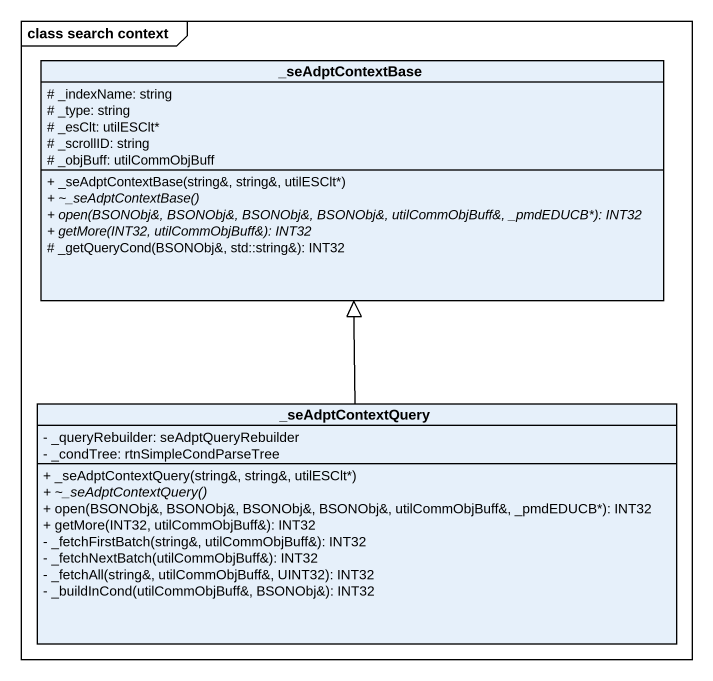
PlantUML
@startuml
mainframe class search context
hide circle
hide empty members
skinparam classAttributeIconSize 0
class "_seAdptContextBase" as seAdptContextBase {
  # _indexName: string
  # _type: string
  # _esClt: utilESClt*
  # _scrollID: string
  # _objBuff: utilCommObjBuff
  + _seAdptContextBase(string&, string&, utilESClt*)
  {abstract} + ~_seAdptContextBase()
  {abstract} + open(BSONObj&, BSONObj&, BSONObj&, BSONObj&, utilCommObjBuff&, _pmdEDUCB*): INT32
  {abstract} + getMore(INT32, utilCommObjBuff&): INT32
  # _getQueryCond(BSONObj&, std::string&): INT32
}
class "_seAdptContextQuery" as seAdptContextQuery {
  - _queryRebuilder: seAdptQueryRebuilder
  - _condTree: rtnSimpleCondParseTree
  + _seAdptContextQuery(string&, string&, utilESClt*)
  {abstract} + ~_seAdptContextQuery()
  + open(BSONObj&, BSONObj&, BSONObj&, BSONObj&, utilCommObjBuff&, _pmdEDUCB*): INT32
  + getMore(INT32, utilCommObjBuff&): INT32
  - _fetchFirstBatch(string&, utilCommObjBuff&): INT32
  - _fetchNextBatch(utilCommObjBuff&): INT32
  - _fetchAll(string&, utilCommObjBuff&, UINT32): INT32
  - _buildInCond(utilCommObjBuff&, BSONObj&): INT32
}
seAdptContextQuery -up-|> seAdptContextBase
@enduml
